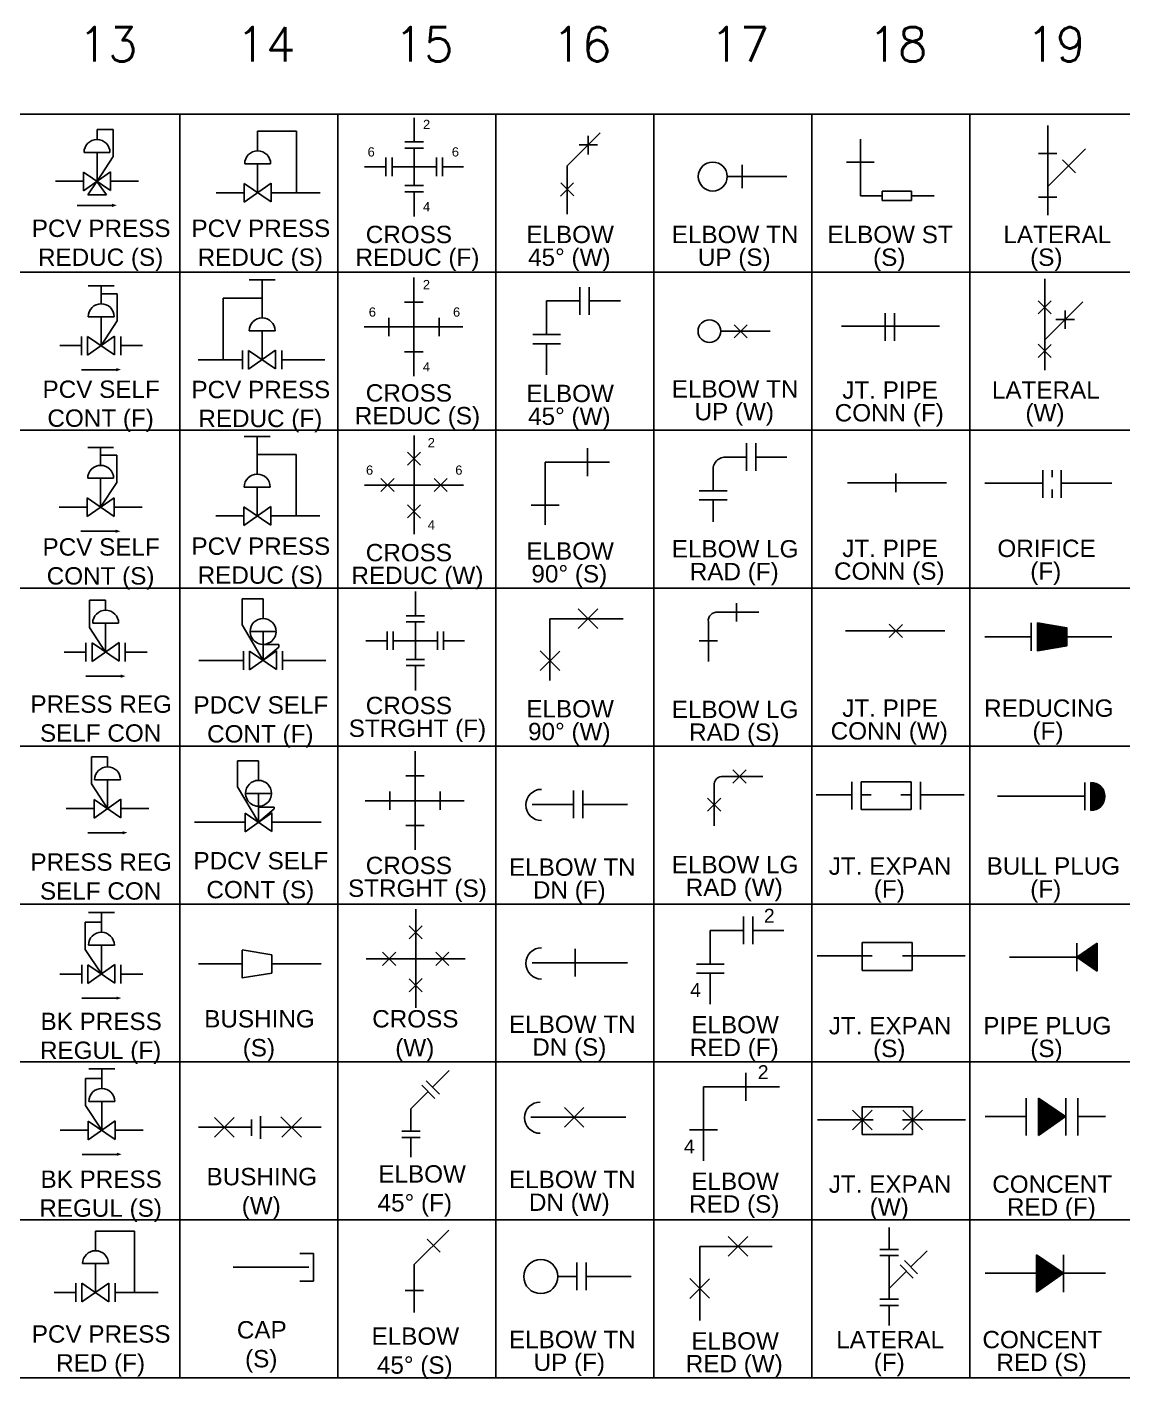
# Model space of a CAD drawing. Extents: x -5.3 to 5, y -1.8 to 1.6.
# Drawn here: x -0.233 to 2.541, y -1.842 to 1.581 of the extents above; entities that cross this region are included whole.
import ezdxf
from ezdxf.enums import TextEntityAlignment as Align

# ---------------------------------------------------------------- set-up
doc = ezdxf.new("R2010")
doc.units = 0
doc.header["$MEASUREMENT"] = 0
for name, color, linetype in [('3-FLOW', 3, 'CONTINUOUS'), ('BLACK', 7, 'CONTINUOUS'), ('EQUIP2', 2, 'CONTINUOUS'), ('GRAY', 4, 'CONTINUOUS'), ('WHITE', 7, 'CONTINUOUS')]:
    doc.layers.add(name, color=color, linetype=linetype)
doc.styles.add('HELVL', font='helvl')
doc.styles.add('REGULAR', font='simplex', dxfattribs={"height": 0.2})

# ---------------------------------------------------------------- blocks, each defined once
blk = doc.blocks.new('AR2')
at = {"layer": '3-FLOW'}
blk.add_solid([(0.001, 0.002), (-0.066, 0.192), (0.063, 0.192), (-0.066, 0.192)], dxfattribs=at)

msp = doc.modelspace()

# ---------------------------------------------------------------- linework, layer by layer
at = {"layer": 'BLACK'}
for p, q in [((0.1533, 1.3606), (0.1533, 1.3106)), ((0.1533, -1.8394), (0.1533, 1.3606)), ((0.5533, 1.3606), (0.5533, 1.3106)), ((0.5533, -1.8394), (0.5533, 1.3606)), ((0.9533, 1.3606), (0.9533, 1.3106)), ((0.9533, -1.8394), (0.9533, 1.3606)), ((1.3533, 1.3606), (1.3533, 1.3106)), ((1.3533, -1.8394), (1.3533, 1.3606)), ((1.7533, -1.8394), (1.7533, 1.3606)), ((2.1533, 1.3606), (2.1533, 1.3106)), ((2.1533, -1.8394), (2.1533, 1.3606)), ((4.9533, 0.9606), (-5.0467, 0.9606)), ((4.9533, 0.5606), (-5.0467, 0.5606)), ((4.9533, 0.1606), (-5.0467, 0.1606)), ((4.9533, -0.2394), (-5.0467, -0.2394)), ((4.9533, -0.6394), (-5.0467, -0.6394)), ((4.9533, -1.0394), (-5.0467, -1.0394)), ((4.9533, -1.4394), (-5.0467, -1.4394))]:
    msp.add_line(p, q, dxfattribs=at)
at = {"layer": 'EQUIP2'}
for p, q in [((0.7472, 1.3517, 0.25), (0.7472, 1.2906, 0.25)), ((1.7533, 1.3606), (1.7533, 1.3106)), ((-0.056, 1.3221, 0.25), (-0.0152, 1.3221, 0.25)), ((0.3507, 1.3177, 0.5), (0.449, 1.3177, 0.5)), ((1.2175, 1.3135, 0.25), (1.1342, 1.2302, 0.25)), ((1.1878, 1.2591, 0.25), (1.1878, 1.306, 0.25)), ((2.3509, 1.3324, 0.25), (2.3509, 1.1052, 0.25)), ((0.7706, 1.2906, 0.25), (0.7237, 1.2906, 0.25)), ((0.7706, 1.2749, 0.25), (0.7237, 1.2749, 0.25)), ((0.7472, 1.2749, 0.25), (0.7472, 1.18, 0.25)), ((1.1644, 1.283, 0.25), (1.2113, 1.283, 0.25)), ((1.8767, 1.1544, 0.375), (1.8767, 1.2978, 0.375)), ((2.4462, 1.2727, 0.25), (2.3509, 1.1774, 0.25)), ((-0.0888, 1.2639, 0.5), (-0.0233, 1.2639, 0.5)), ((-0.0152, 1.2533, 0.5), (-0.056, 1.1909, 0.5)), ((0.3179, 1.2351, 0.5), (0.3835, 1.2351, 0.5)), ((0.6756, 1.204, 0.25), (0.6756, 1.2509, 0.25)), ((0.6912, 1.204, 0.25), (0.6912, 1.2509, 0.25)), ((0.8032, 1.204, 0.25), (0.8032, 1.2509, 0.25)), ((0.8188, 1.204, 0.25), (0.8188, 1.2509, 0.25)), ((1.5774, 1.1732, 0.3184), (1.5774, 1.2329, 0.3184)), ((1.8415, 1.2396, 0.375), (1.9118, 1.2396, 0.375)), ((2.3743, 1.2609, 0.25), (2.3275, 1.2609, 0.25)), ((2.3879, 1.2455, 0.25), (2.421, 1.2124, 0.25)), ((-0.0221, 1.2148), (-0.0903, 1.1668, 0.5)), ((-0.0903, 1.2141, 0.5), (-0.0221, 1.1675)), ((0.6216, 1.2275, 0.25), (0.6756, 1.2275, 0.25)), ((0.6912, 1.2275, 0.25), (0.8032, 1.2275, 0.25)), ((0.8188, 1.2275, 0.25), (0.8716, 1.2275, 0.25)), ((1.1342, 1.2302, 0.25), (1.1342, 1.1079, 0.25)), ((1.5395, 1.2031, 0.3184), (1.69, 1.2031, 0.3184)), ((-0.0903, 1.1908, 0.25), (-0.1609, 1.1908, 0.25)), ((-0.0561, 1.1906, 0.25), (-0.0794, 1.1564)), ((-0.0321, 1.1564), (-0.0561, 1.1906, 0.25)), ((-0.0221, 1.1908, 0.25), (0.0487, 1.1908, 0.25)), ((0.3847, 1.1859), (0.3164, 1.138, 0.5)), ((0.3164, 1.1853, 0.5), (0.3847, 1.1387)), ((0.7706, 1.18, 0.25), (0.7237, 1.18, 0.25)), ((0.7706, 1.1644, 0.25), (0.7237, 1.1644, 0.25)), ((0.7472, 1.1644, 0.25), (0.7472, 1.1017, 0.25)), ((1.1175, 1.1535, 0.25), (1.1507, 1.1867, 0.25)), ((1.1179, 1.1869, 0.25), (1.1511, 1.1538, 0.25)), ((1.9316, 1.1422, 0.375), (1.9316, 1.1657, 0.375)), ((1.9316, 1.1657, 0.375), (2.0057, 1.1657, 0.375)), ((2.0057, 1.1422, 0.375), (2.0057, 1.1657, 0.375)), ((0.3164, 1.162, 0.25), (0.2458, 1.162, 0.25)), ((0.3847, 1.162, 0.25), (0.5092, 1.162, 0.25)), ((1.8767, 1.1544, 0.375), (1.9316, 1.1544, 0.375)), ((1.9316, 1.1422, 0.375), (2.0057, 1.1422, 0.375)), ((2.0057, 1.1544, 0.375), (2.0633, 1.1544, 0.375)), ((2.3743, 1.1503, 0.25), (2.3275, 1.1503, 0.25)), ((-0.017, 1.1297, 0.25), (-0.106, 1.1297, 0.25)), ((-0.0782, 0.9257, 0.5), (-0.0127, 0.9257, 0.5)), ((0.3293, 0.9409, 0.5), (0.3949, 0.9409, 0.5)), ((0.7461, 0.9473, 0.25), (0.7461, 0.6973, 0.25)), ((2.3434, 0.9442, 0.25), (2.3434, 0.7126, 0.25)), ((-0.0454, 0.9061, 0.25), (-0.0046, 0.9061, 0.25)), ((0.3621, 0.8946, 0.5), (0.2637, 0.8946, 0.5)), ((1.1663, 0.8527, 0.375), (1.1663, 0.923, 0.375)), ((1.1897, 0.8527, 0.375), (1.1897, 0.923, 0.375)), ((0.7696, 0.8851, 0.25), (0.7227, 0.8851, 0.25)), ((1.0823, 0.8879, 0.375), (1.1663, 0.8879, 0.375)), ((1.0823, 0.8879, 0.375), (1.0823, 0.8027, 0.375)), ((1.1897, 0.8879, 0.375), (1.2689, 0.8879, 0.375)), ((1.9392, 0.7867, 0.375), (1.9392, 0.857, 0.375)), ((1.9626, 0.7867, 0.375), (1.9626, 0.857, 0.375)), ((2.3599, 0.8552, 0.25), (2.3268, 0.8883, 0.25)), ((2.3599, 0.8882, 0.25), (2.3268, 0.8551, 0.25)), ((2.4397, 0.8855, 0.25), (2.3434, 0.7892, 0.25)), ((2.3951, 0.864, 0.25), (2.3951, 0.8171, 0.25)), ((-0.0782, 0.8479, 0.5), (-0.0127, 0.8479, 0.5)), ((-0.0046, 0.8373, 0.5), (-0.0454, 0.7749, 0.5)), ((0.6201, 0.822, 0.25), (0.8701, 0.822, 0.25)), ((0.6825, 0.7986, 0.25), (0.6825, 0.8455, 0.25)), ((0.8098, 0.8455, 0.25), (0.8098, 0.7986, 0.25)), ((1.5571, 0.7945, 0.25), (1.5902, 0.8276, 0.25)), ((1.5571, 0.8275, 0.25), (1.5902, 0.7943, 0.25)), ((1.8292, 0.8238, 0.375), (2.0765, 0.8238, 0.375)), ((2.4185, 0.8406, 0.25), (2.3716, 0.8406, 0.25)), ((-0.0115, 0.7987), (-0.0797, 0.7508, 0.5)), ((-0.0797, 0.7981, 0.5), (-0.0115, 0.7515)), ((0.3293, 0.812, 0.5), (0.3949, 0.812, 0.5)), ((1.047, 0.8027, 0.375), (1.1173, 0.8027, 0.375)), ((1.5232, 0.8114, 0.25), (1.6486, 0.8114, 0.25)), ((-0.0954, 0.7748, 0.25), (-0.1503, 0.7748, 0.25)), ((0.0042, 0.7748, 0.25), (0.0593, 0.7748, 0.25)), ((0.3961, 0.7628), (0.3278, 0.7149, 0.5)), ((0.3278, 0.7621, 0.5), (0.3961, 0.7156)), ((0.7227, 0.7589, 0.25), (0.7696, 0.7589, 0.25)), ((1.047, 0.7792, 0.375), (1.1173, 0.7792, 0.375)), ((1.0823, 0.7792, 0.375), (1.0823, 0.7006, 0.375)), ((2.3599, 0.7448, 0.25), (2.3268, 0.778, 0.25)), ((2.3599, 0.7779, 0.25), (2.3268, 0.7447, 0.25)), ((0.3122, 0.7388, 0.25), (0.1997, 0.7388, 0.25)), ((0.4117, 0.7388, 0.25), (0.5206, 0.7388, 0.25)), ((-0.0064, 0.7137, 0.25), (-0.0954, 0.7137, 0.25)), ((-0.0796, 0.5165, 0.5), (-0.014, 0.5165, 0.5)), ((0.3169, 0.5445, 0.5), (0.3825, 0.5445, 0.5)), ((0.7468, 0.547, 0.25), (0.7468, 0.297, 0.25)), ((1.186, 0.4443, 0.375), (1.186, 0.5146, 0.375)), ((1.588, 0.4573, 0.375), (1.588, 0.5276, 0.375)), ((1.6115, 0.4573, 0.375), (1.6115, 0.5276, 0.375)), ((-0.0468, 0.4969, 0.25), (-0.0059, 0.4969, 0.25)), ((0.3497, 0.4992, 0.5), (0.4481, 0.4992, 0.5)), ((0.73, 0.4722, 0.25), (0.7631, 0.5053, 0.25)), ((0.73, 0.5051, 0.25), (0.7631, 0.472, 0.25)), ((1.0786, 0.4795, 0.375), (1.0786, 0.3207, 0.375)), ((1.0786, 0.4795, 0.375), (1.2411, 0.4795, 0.375)), ((1.5387, 0.4925, 0.375), (1.588, 0.4925, 0.375)), ((1.6115, 0.4925, 0.375), (1.6906, 0.4925, 0.375)), ((1.504, 0.4557, 0.375), (1.504, 0.4072, 0.375)), ((1.966, 0.4038, 0.25), (1.966, 0.4507, 0.25)), ((2.3383, 0.3891, 0.375), (2.3383, 0.4596, 0.375)), ((2.3618, 0.4596, 0.375), (2.3618, 0.4418, 0.375)), ((2.3852, 0.3891, 0.375), (2.3852, 0.4596, 0.375)), ((-0.0796, 0.4387, 0.5), (-0.014, 0.4387, 0.5)), ((-0.0059, 0.4281, 0.5), (-0.0468, 0.3657, 0.5)), ((0.3169, 0.4166, 0.5), (0.3825, 0.4166, 0.5)), ((0.6212, 0.4217, 0.25), (0.8716, 0.4217, 0.25)), ((0.6959, 0.4051, 0.25), (0.6627, 0.4382, 0.25)), ((0.6959, 0.4381, 0.25), (0.6627, 0.405, 0.25)), ((0.7977, 0.4051, 0.25), (0.8308, 0.4382, 0.25)), ((0.7977, 0.4381, 0.25), (0.8308, 0.405, 0.25)), ((1.8436, 0.4272, 0.25), (2.0946, 0.4272, 0.25)), ((2.1916, 0.4262, 0.375), (2.3383, 0.4262, 0.375)), ((2.3852, 0.4262, 0.375), (2.5131, 0.4262, 0.375)), ((-0.0128, 0.3896), (-0.0811, 0.3416, 0.5)), ((-0.0811, 0.3889, 0.5), (-0.0128, 0.3423)), ((1.4688, 0.4072, 0.375), (1.5391, 0.4072, 0.375)), ((1.4688, 0.3838, 0.375), (1.5391, 0.3838, 0.375)), ((1.504, 0.3838, 0.375), (1.504, 0.3282, 0.375)), ((2.3618, 0.3891, 0.375), (2.3618, 0.4106, 0.375)), ((-0.0811, 0.3656, 0.25), (-0.1516, 0.3656, 0.25)), ((-0.0128, 0.3656, 0.25), (0.058, 0.3656, 0.25)), ((0.3154, 0.3435, 0.25), (0.2448, 0.3435, 0.25)), ((0.3837, 0.3674), (0.3154, 0.3195, 0.5)), ((0.3154, 0.3668, 0.5), (0.3837, 0.3202)), ((0.3837, 0.3435, 0.25), (0.5082, 0.3435, 0.25)), ((0.73, 0.3383, 0.25), (0.7631, 0.3715, 0.25)), ((0.73, 0.3713, 0.25), (0.7631, 0.3381, 0.25)), ((1.0433, 0.3708, 0.375), (1.1136, 0.3708, 0.375)), ((-0.0077, 0.3045, 0.25), (-0.0967, 0.3045, 0.25)), ((0.75, 0.1517, 0.25), (0.75, 0.0906, 0.25)), ((-0.0341, 0.1299, 0.25), (-0.0749, 0.1299, 0.25)), ((0.3644, 0.1335, 0.5), (0.3114, 0.1335, 0.5)), ((1.2121, 0.0583, 0.375), (1.1624, 0.1081, 0.375)), ((1.2121, 0.1079, 0.375), (1.1624, 0.0582, 0.375)), ((1.5633, 0.0759, 0.25), (1.5633, 0.1228, 0.25)), ((-0.0668, 0.0717, 0.5), (-0.0013, 0.0717, 0.5)), ((0.7734, 0.0906, 0.25), (0.7265, 0.0906, 0.25)), ((0.7734, 0.0749, 0.25), (0.7265, 0.0749, 0.25)), ((0.75, 0.0749, 0.25), (0.75, -0.02, 0.25)), ((1.0908, 0.0831, 0.375), (1.2758, 0.0831, 0.375)), ((1.0908, 0.0831, 0.375), (1.0908, -0.0731, 0.375)), ((1.4917, 0.0756, 0.25), (1.4917, -0.0255, 0.25)), ((1.5152, 0.0993, 0.25), (1.6198, 0.0993, 0.25)), ((1.9829, 0.0357, 0.25), (1.9497, 0.0689, 0.25)), ((1.9829, 0.0688, 0.25), (1.9497, 0.0356, 0.25)), ((2.309, 0.0726, 0.375), (2.309, 0.0019, 0.375)), ((2.3988, 0.0575, 0.375), (2.3242, 0.0699, 0.375)), ((-0.0749, 0.0611, 0.5), (-0.0341, -0.0013, 0.5)), ((0.3114, 0.0675, 0.5), (0.3643, -0.0223, 0.25)), ((0.3316, 0.0509, 0.5), (0.3972, 0.0509, 0.5)), ((0.6784, 0.004, 0.25), (0.6784, 0.0509, 0.25)), ((0.694, 0.004, 0.25), (0.694, 0.0509, 0.25)), ((0.806, 0.004, 0.25), (0.806, 0.0509, 0.25)), ((0.8216, 0.004, 0.25), (0.8216, 0.0509, 0.25)), ((1.8391, 0.0523, 0.25), (2.0901, 0.0523, 0.25)), ((2.1916, 0.0374, 0.375), (2.309, 0.0374, 0.375)), ((2.3992, 0.0544, 0.375), (2.3246, 0.0669, 0.375)), ((2.3992, 0.0515, 0.375), (2.3246, 0.0639, 0.375)), ((2.3992, 0.0485, 0.375), (2.3246, 0.0609, 0.375)), ((2.3992, 0.0455, 0.375), (2.3246, 0.058, 0.375)), ((2.3992, 0.0426, 0.375), (2.3246, 0.055, 0.375)), ((2.3992, 0.0396, 0.375), (2.3246, 0.052, 0.375)), ((2.3992, 0.0366, 0.375), (2.3246, 0.0491, 0.375)), ((2.3992, 0.0337, 0.375), (2.3246, 0.0461, 0.375)), ((2.3992, 0.0307, 0.375), (2.3246, 0.0431, 0.375)), ((2.3992, 0.0277, 0.375), (2.3246, 0.0402, 0.375)), ((2.3992, 0.0248, 0.375), (2.3246, 0.0372, 0.375)), ((2.3992, 0.0218, 0.375), (2.3246, 0.0342, 0.375)), ((2.3992, 0.0374, 0.375), (2.5131, 0.0374, 0.375)), ((-0.0001, 0.0226), (-0.0683, -0.0254, 0.5)), ((-0.0683, 0.0219, 0.5), (-0.0001, -0.0247)), ((0.3984, 0.0017), (0.3301, -0.0462, 0.5)), ((0.3301, 0.001, 0.5), (0.3984, -0.0456)), ((0.3644, 0.0181, 0.5), (0.4039, 0.0177, 0.5)), ((0.4039, 0.0113, 0.5), (0.3644, -0.0222, 0.5)), ((0.4039, 0.0177, 0.5), (0.4039, 0.0113, 0.5)), ((0.6244, 0.0275, 0.25), (0.6784, 0.0275, 0.25)), ((0.694, 0.0275, 0.25), (0.806, 0.0275, 0.25)), ((0.8216, 0.0275, 0.25), (0.8744, 0.0275, 0.25)), ((1.1158, -0.0483, 0.375), (1.066, 0.0015, 0.375)), ((1.1158, 0.0013, 0.375), (1.066, -0.0484, 0.375)), ((1.4682, 0.0269, 0.25), (1.5151, 0.0269, 0.25)), ((2.3992, 0.0188, 0.375), (2.3246, 0.0313, 0.375)), ((2.3992, 0.0159, 0.375), (2.3246, 0.0283, 0.375)), ((2.395, 0.0136, 0.375), (2.3246, 0.0253, 0.375)), ((2.3861, 0.0121, 0.375), (2.3246, 0.0224, 0.375)), ((2.3772, 0.0106, 0.375), (2.3246, 0.0194, 0.375)), ((2.3683, 0.0092, 0.375), (2.3246, 0.0164, 0.375)), ((2.3594, 0.0077, 0.375), (2.3246, 0.0135, 0.375)), ((2.3505, 0.0062, 0.375), (2.3246, 0.0105, 0.375)), ((2.3416, 0.0047, 0.375), (2.3246, 0.0076, 0.375)), ((2.3327, 0.0032, 0.375), (2.3246, 0.0046, 0.375)), ((-0.084, -0.0014, 0.25), (-0.1389, -0.0014, 0.25)), ((0.0156, -0.0014, 0.25), (0.0707, -0.0014, 0.25)), ((0.3145, -0.0223, 0.25), (0.2021, -0.0223, 0.25)), ((0.414, -0.0223, 0.25), (0.5229, -0.0223, 0.25)), ((0.7734, -0.02, 0.25), (0.7265, -0.02, 0.25)), ((0.005, -0.0625, 0.25), (-0.084, -0.0625, 0.25)), ((0.7734, -0.0356, 0.25), (0.7265, -0.0356, 0.25)), ((0.75, -0.0356, 0.25), (0.75, -0.0983, 0.25)), ((-0.0292, -0.2666, 0.25), (-0.0701, -0.2666, 0.25)), ((0.7491, -0.2522, 0.25), (0.7491, -0.5022, 0.25)), ((0.353, -0.2764, 0.5), (0.3, -0.2764, 0.5)), ((1.5871, -0.333, 0.25), (1.554, -0.2999, 0.25)), ((1.5871, -0.3, 0.25), (1.554, -0.3331, 0.25)), ((-0.0701, -0.3354, 0.5), (-0.0292, -0.3978, 0.5)), ((-0.062, -0.3248, 0.5), (0.0035, -0.3248, 0.5)), ((0.7726, -0.3147, 0.25), (0.7257, -0.3147, 0.25)), ((1.5062, -0.3399, 0.25), (1.5062, -0.4413, 0.25)), ((1.53, -0.3165, 0.25), (1.6296, -0.3165, 0.25)), ((1.8547, -0.4002, 0.375), (1.8547, -0.3298, 0.375)), ((1.8782, -0.3298, 0.375), (2.005, -0.3298, 0.375)), ((1.8782, -0.4002, 0.375), (1.8782, -0.3298, 0.375)), ((2.005, -0.4002, 0.375), (2.005, -0.3298, 0.375)), ((2.0284, -0.4002, 0.375), (2.0284, -0.3298, 0.375)), ((2.4449, -0.3313, 0.375), (2.4449, -0.402, 0.375)), ((2.46, -0.3315, 0.75), (2.46, -0.4024, 0.75)), ((2.4874, -0.3445, 0.375), (2.46, -0.3399, 0.375)), ((2.4793, -0.3372, 0.375), (2.4601, -0.334, 0.375)), ((2.4841, -0.341, 0.375), (2.4606, -0.337, 0.375)), ((0.0047, -0.374), (-0.0635, -0.4219, 0.5)), ((-0.0635, -0.3746, 0.5), (0.0047, -0.4212)), ((0.3, -0.3424, 0.5), (0.3529, -0.4322, 0.25)), ((0.3202, -0.3591, 0.5), (0.3858, -0.3591, 0.5)), ((0.6855, -0.4012, 0.25), (0.6855, -0.3543, 0.25)), ((0.8128, -0.3543, 0.25), (0.8128, -0.4012, 0.25)), ((1.1501, -0.4222, 0.375), (1.1501, -0.3518, 0.375)), ((1.1736, -0.4222, 0.375), (1.1736, -0.3518, 0.375)), ((1.5229, -0.4041, 0.25), (1.4897, -0.371, 0.25)), ((1.5229, -0.3711, 0.25), (1.4897, -0.4042, 0.25)), ((1.7643, -0.3631, 0.375), (1.8547, -0.3631, 0.375)), ((1.8782, -0.3631, 0.375), (1.9039, -0.3631, 0.375)), ((2.005, -0.3631, 0.375), (1.9793, -0.3631, 0.375)), ((2.0284, -0.3631, 0.375), (2.1393, -0.3631, 0.375)), ((2.2235, -0.3664, 0.375), (2.4449, -0.3664, 0.375)), ((2.4899, -0.3478, 0.375), (2.46, -0.3429, 0.375)), ((2.4917, -0.3511, 0.375), (2.46, -0.3458, 0.375)), ((2.4932, -0.3543, 0.375), (2.46, -0.3488, 0.375)), ((2.4942, -0.3575, 0.375), (2.46, -0.3518, 0.375)), ((2.4949, -0.3605, 0.375), (2.46, -0.3547, 0.375)), ((2.4953, -0.3636, 0.375), (2.46, -0.3577, 0.375)), ((2.4955, -0.3666, 0.375), (2.46, -0.3607, 0.375)), ((2.4954, -0.3695, 0.375), (2.46, -0.3636, 0.375)), ((2.4951, -0.3724, 0.375), (2.46, -0.3666, 0.375)), ((2.4945, -0.3753, 0.375), (2.46, -0.3696, 0.375)), ((2.4937, -0.3781, 0.375), (2.46, -0.3725, 0.375)), ((2.4926, -0.3809, 0.375), (2.46, -0.3755, 0.375)), ((-0.0635, -0.3979, 0.25), (-0.1341, -0.3979, 0.25)), ((0.0047, -0.3979, 0.25), (0.0755, -0.3979, 0.25)), ((0.387, -0.4082), (0.3187, -0.4562, 0.5)), ((0.3187, -0.4089, 0.5), (0.387, -0.4555)), ((0.353, -0.3943, 0.5), (0.3925, -0.3943, 0.5)), ((0.3925, -0.3986, 0.5), (0.353, -0.4321, 0.5)), ((0.3925, -0.3943, 0.5), (0.3925, -0.3986, 0.5)), ((0.6231, -0.3777, 0.25), (0.8731, -0.3777, 0.25)), ((1.046, -0.387, 0.375), (1.1501, -0.387, 0.375)), ((1.1736, -0.387, 0.375), (1.2873, -0.387, 0.375)), ((1.8782, -0.4002, 0.375), (2.005, -0.4002, 0.375)), ((2.4913, -0.3837, 0.375), (2.46, -0.3785, 0.375)), ((2.4897, -0.3864, 0.375), (2.46, -0.3814, 0.375)), ((2.4878, -0.389, 0.375), (2.46, -0.3844, 0.375)), ((2.4855, -0.3916, 0.375), (2.46, -0.3873, 0.375)), ((2.4828, -0.3941, 0.375), (2.46, -0.3903, 0.375)), ((2.4796, -0.3965, 0.375), (2.46, -0.3933, 0.375)), ((2.4756, -0.3988, 0.375), (2.46, -0.3962, 0.375)), ((2.4702, -0.4009, 0.375), (2.46, -0.3992, 0.375)), ((0.3187, -0.4322, 0.25), (0.1907, -0.4322, 0.25)), ((0.387, -0.4322, 0.25), (0.5115, -0.4322, 0.25)), ((0.7257, -0.4408, 0.25), (0.7726, -0.4408, 0.25)), ((0.0098, -0.459, 0.25), (-0.0791, -0.459, 0.25)), ((-0.0777, -0.6609, 0.5), (-0.0121, -0.6609, 0.5)), ((0.751, -0.6525, 0.25), (0.751, -0.9025, 0.25)), ((1.5806, -0.7413, 0.375), (1.5806, -0.671, 0.375)), ((1.604, -0.7413, 0.375), (1.604, -0.671, 0.375)), ((-0.0449, -0.6854, 0.25), (-0.0858, -0.6854, 0.25)), ((0.7342, -0.7276, 0.25), (0.7673, -0.6944, 0.25)), ((0.7342, -0.6946, 0.25), (0.7673, -0.7278, 0.25)), ((1.4966, -0.7061, 0.375), (1.4966, -0.7914, 0.375)), ((1.4966, -0.7061, 0.375), (1.5806, -0.7061, 0.375)), ((1.604, -0.7061, 0.375), (1.6832, -0.7061, 0.375)), ((-0.0777, -0.7436, 0.5), (-0.0121, -0.7436, 0.5)), ((1.1545, -0.8233, 0.375), (1.1545, -0.753, 0.375)), ((1.881, -0.8075, 0.375), (1.881, -0.7372, 0.375)), ((1.881, -0.7372, 0.375), (2.0078, -0.7372, 0.375)), ((2.0078, -0.8075, 0.375), (2.0078, -0.7372, 0.375)), ((2.4761, -0.7389, 0.75), (2.4249, -0.7738, 0.375)), ((2.4556, -0.7528, 0.75), (2.4556, -0.7954, 0.75)), ((2.4585, -0.7508, 0.75), (2.4585, -0.7974, 0.75)), ((2.4614, -0.7488, 0.75), (2.4614, -0.7995, 0.75)), ((2.4644, -0.7468, 0.75), (2.4644, -0.8015, 0.75)), ((2.4673, -0.7448, 0.75), (2.4673, -0.8036, 0.75)), ((2.4702, -0.7428, 0.75), (2.4702, -0.8057, 0.75)), ((2.4731, -0.7408, 0.75), (2.4731, -0.8077, 0.75)), ((-0.0858, -0.7542, 0.5), (-0.0449, -0.8166, 0.5)), ((0.6258, -0.778, 0.25), (0.8758, -0.778, 0.25)), ((0.7001, -0.7947, 0.25), (0.667, -0.7615, 0.25)), ((0.7001, -0.7616, 0.25), (0.667, -0.7948, 0.25)), ((0.8019, -0.7947, 0.25), (0.8351, -0.7615, 0.25)), ((0.8019, -0.7616, 0.25), (0.8351, -0.7948, 0.25)), ((1.7671, -0.7704, 0.375), (1.906, -0.7704, 0.375)), ((1.9828, -0.7704, 0.375), (2.1421, -0.7704, 0.375)), ((2.2539, -0.7738, 0.375), (2.4754, -0.7738, 0.375)), ((2.4249, -0.7738, 0.375), (2.4761, -0.8098, 0.75)), ((2.4293, -0.7708, 0.75), (2.4293, -0.7769, 0.75)), ((2.4322, -0.7688, 0.75), (2.4322, -0.7789, 0.75)), ((2.4351, -0.7668, 0.75), (2.4351, -0.781, 0.75)), ((2.438, -0.7648, 0.75), (2.438, -0.7831, 0.75)), ((2.441, -0.7628, 0.75), (2.441, -0.7851, 0.75)), ((2.4439, -0.7608, 0.75), (2.4439, -0.7872, 0.75)), ((2.4468, -0.7588, 0.75), (2.4468, -0.7892, 0.75)), ((2.4497, -0.7568, 0.75), (2.4497, -0.7913, 0.75)), ((2.4527, -0.7548, 0.75), (2.4527, -0.7933, 0.75)), ((-0.0948, -0.8167, 0.25), (-0.1498, -0.8167, 0.25)), ((-0.0109, -0.7927), (-0.0792, -0.8407, 0.5)), ((-0.0792, -0.7934, 0.5), (-0.0109, -0.84)), ((0.0047, -0.8167, 0.25), (0.0598, -0.8167, 0.25)), ((0.2011, -0.7911, 0.375), (0.3119, -0.7911, 0.375)), ((0.3865, -0.7911, 0.375), (0.5114, -0.7911, 0.375)), ((1.0456, -0.7882, 0.375), (1.2871, -0.7882, 0.375)), ((1.4614, -0.7914, 0.375), (1.5317, -0.7914, 0.375)), ((1.4614, -0.8148, 0.375), (1.5317, -0.8148, 0.375)), ((1.4966, -0.8148, 0.375), (1.4966, -0.8934, 0.375)), ((1.881, -0.8075, 0.375), (2.0078, -0.8075, 0.375)), ((0.7342, -0.8614, 0.25), (0.7673, -0.8283, 0.25)), ((0.7342, -0.8285, 0.25), (0.7673, -0.8616, 0.25)), ((-0.0059, -0.8778, 0.25), (-0.0948, -0.8778, 0.25)), ((-0.0768, -1.0566, 0.5), (-0.0113, -1.0566, 0.5)), ((-0.044, -1.081, 0.25), (-0.0849, -1.081, 0.25)), ((0.7775, -1.0874, 0.25), (0.8107, -1.1206, 0.25)), ((0.8357, -1.0614, 0.25), (0.7936, -1.1035, 0.25)), ((1.5869, -1.1374, 0.375), (1.5869, -1.0671, 0.375)), ((0.7826, -1.1145, 0.25), (0.7388, -1.1583, 0.25)), ((0.7665, -1.0985, 0.25), (0.7996, -1.1316, 0.25)), ((1.4795, -1.1023, 0.375), (1.6717, -1.1023, 0.375)), ((1.4795, -1.1023, 0.375), (1.4795, -1.2895, 0.375)), ((-0.0849, -1.1498, 0.5), (-0.044, -1.2122, 0.5)), ((-0.0768, -1.1392, 0.5), (-0.0113, -1.1392, 0.5)), ((0.7388, -1.1583, 0.25), (0.7388, -1.2147, 0.25)), ((1.1271, -1.2043, 0.375), (1.1768, -1.1546, 0.375)), ((1.1271, -1.1549, 0.375), (1.1768, -1.2046, 0.375)), ((1.9065, -1.2111, 0.375), (1.8568, -1.1614, 0.375)), ((1.9065, -1.1616, 0.375), (1.8568, -1.2113, 0.375)), ((1.8815, -1.153, 0.375), (2.0083, -1.153, 0.375)), ((1.8815, -1.2233, 0.375), (1.8815, -1.153, 0.375)), ((2.0341, -1.2111, 0.375), (1.9844, -1.1614, 0.375)), ((2.0341, -1.1616, 0.375), (1.9844, -1.2113, 0.375)), ((2.0083, -1.2233, 0.375), (2.0083, -1.153, 0.375)), ((2.3277, -1.131, 1), (2.396, -1.1776, 0.5)), ((2.3316, -1.1336, 1), (2.3316, -1.2228, 1)), ((2.3355, -1.1363, 1), (2.3355, -1.22, 1)), ((2.3394, -1.1389, 1), (2.3394, -1.2173, 1)), ((2.3433, -1.1416, 1), (2.3433, -1.2146, 1)), ((2.3472, -1.1443, 1), (2.3472, -1.2118, 1)), ((2.3511, -1.1469, 1), (2.3511, -1.2091, 1)), ((2.355, -1.1496, 1), (2.355, -1.2063, 1)), ((2.3589, -1.1523, 1), (2.3589, -1.2036, 1)), ((2.3628, -1.1549, 1), (2.3628, -1.2009, 1)), ((2.3667, -1.1576, 1), (2.3667, -1.1981, 1)), ((2.3706, -1.1602, 1), (2.3706, -1.1954, 1)), ((2.3745, -1.1629, 1), (2.3745, -1.1926, 1)), ((-0.0101, -1.1884), (-0.0783, -1.2363, 0.5)), ((-0.0783, -1.189, 0.5), (-0.0101, -1.2356)), ((0.2914, -1.2299, 0.375), (0.2417, -1.1801, 0.375)), ((0.2914, -1.1803, 0.375), (0.2417, -1.23, 0.375)), ((0.3352, -1.185, 0.375), (0.3352, -1.2263, 0.375)), ((0.3583, -1.177, 0.375), (0.3583, -1.2342, 0.375)), ((0.4095, -1.1783, 0.375), (0.4613, -1.23, 0.375)), ((0.4115, -1.2299, 0.375), (0.4613, -1.1801, 0.375)), ((1.0427, -1.1789, 0.375), (1.2828, -1.1789, 0.375)), ((1.7676, -1.1862, 0.375), (1.9087, -1.1862, 0.375)), ((1.9832, -1.1862, 0.375), (2.1426, -1.1862, 0.375)), ((2.2964, -1.1776, 0.5), (2.1926, -1.1776, 0.5)), ((2.396, -1.1776, 0.5), (2.3277, -1.2255, 1)), ((2.3784, -1.1656, 1), (2.3784, -1.1899, 1)), ((2.3823, -1.1682, 1), (2.3823, -1.1872, 1)), ((2.3862, -1.1709, 1), (2.3862, -1.1844, 1)), ((2.3901, -1.1736, 1), (2.3901, -1.1817, 1)), ((2.4973, -1.1776, 0.5), (2.4275, -1.1776, 0.5)), ((-0.0783, -1.2123, 0.25), (-0.1489, -1.2123, 0.25)), ((-0.0101, -1.2123, 0.25), (0.0607, -1.2123, 0.25)), ((0.2011, -1.2049, 0.375), (0.3352, -1.2049, 0.375)), ((0.3583, -1.2049, 0.375), (0.5114, -1.2049, 0.375)), ((0.7622, -1.2147, 0.25), (0.7154, -1.2147, 0.25)), ((0.7622, -1.2303, 0.25), (0.7154, -1.2303, 0.25)), ((0.7388, -1.2303, 0.25), (0.7388, -1.2808, 0.25)), ((1.4443, -1.211, 0.375), (1.5146, -1.211, 0.375)), ((1.8815, -1.2233, 0.375), (2.0083, -1.2233, 0.375)), ((-0.005, -1.2734, 0.25), (-0.094, -1.2734, 0.25)), ((-0.0598, -1.4675, 0.5), (0.0386, -1.4675, 0.5)), ((0.8346, -1.4653, 0.25), (0.7473, -1.5527, 0.25)), ((1.9497, -1.4583, 0.25), (1.9497, -1.5142, 0.25)), ((0.7798, -1.488, 0.25), (0.813, -1.5212, 0.25)), ((1.5913, -1.5312, 0.375), (1.5415, -1.4815, 0.375)), ((1.5913, -1.4817, 0.375), (1.5415, -1.5314, 0.375)), ((0.4919, -1.5243, 0.375), (0.4577, -1.5243, 0.375)), ((0.4919, -1.5946, 0.375), (0.4919, -1.5243, 0.375)), ((1.4699, -1.5064, 0.375), (1.4699, -1.6937, 0.375)), ((1.4699, -1.5064, 0.375), (1.6534, -1.5064, 0.375)), ((1.9731, -1.5142, 0.25), (1.9262, -1.5142, 0.25)), ((1.9731, -1.5299, 0.25), (1.9262, -1.5299, 0.25)), ((1.9497, -1.5299, 0.25), (1.9497, -1.6404, 0.25)), ((2.0456, -1.5174, 0.25), (2.0045, -1.5585, 0.25)), ((2.3227, -1.5277, 1), (2.3909, -1.5743, 0.5)), ((2.3266, -1.5304, 1), (2.3266, -1.6195, 1)), ((2.3305, -1.533, 1), (2.3305, -1.6168, 1)), ((2.3344, -1.5357, 1), (2.3344, -1.6141, 1)), ((2.3383, -1.5384, 1), (2.3383, -1.6113, 1)), ((-0.0925, -1.5501, 0.5), (-0.027, -1.5501, 0.5)), ((0.2884, -1.5594, 0.375), (0.4802, -1.5594, 0.375)), ((0.7473, -1.5527, 0.25), (0.7473, -1.6738, 0.25)), ((1.1589, -1.6177, 0.375), (1.1589, -1.5474, 0.375)), ((1.1823, -1.6177, 0.375), (1.1823, -1.5474, 0.375)), ((1.9934, -1.5695, 0.25), (1.9497, -1.6133, 0.25)), ((1.9774, -1.5535, 0.25), (2.0105, -1.5866, 0.25)), ((1.9884, -1.5424, 0.25), (2.0216, -1.5756, 0.25)), ((2.3227, -1.5743, 0.5), (2.1926, -1.5743, 0.5)), ((2.3909, -1.5743, 0.5), (2.3227, -1.6223, 1)), ((2.3422, -1.541, 1), (2.3422, -1.6086, 1)), ((2.3461, -1.5437, 1), (2.3461, -1.6058, 1)), ((2.35, -1.5463, 1), (2.35, -1.6031, 1)), ((2.3539, -1.549, 1), (2.3539, -1.6004, 1)), ((2.3578, -1.5517, 1), (2.3578, -1.5976, 1)), ((2.3617, -1.5543, 1), (2.3617, -1.5949, 1)), ((2.3656, -1.557, 1), (2.3656, -1.5921, 1)), ((2.3695, -1.5597, 1), (2.3695, -1.5894, 1)), ((2.3734, -1.5623, 1), (2.3734, -1.5867, 1)), ((2.3773, -1.565, 1), (2.3773, -1.5839, 1)), ((2.3812, -1.5676, 1), (2.3812, -1.5812, 1)), ((2.3851, -1.5703, 1), (2.3851, -1.5784, 1)), ((2.4973, -1.5743, 0.5), (2.3912, -1.5743, 0.5)), ((-0.0258, -1.5993), (-0.0941, -1.6472, 0.5)), ((-0.0941, -1.5999, 0.5), (-0.0258, -1.6465)), ((0.4577, -1.5946, 0.375), (0.4919, -1.5946, 0.375)), ((1.1108, -1.5826, 0.375), (1.1589, -1.5826, 0.375)), ((1.1823, -1.5826, 0.375), (1.296, -1.5826, 0.375)), ((1.4949, -1.6378, 0.375), (1.4452, -1.5881, 0.375)), ((1.4949, -1.5883, 0.375), (1.4452, -1.638, 0.375)), ((-0.1097, -1.6232, 0.25), (-0.1646, -1.6232, 0.25)), ((-0.0102, -1.6232, 0.25), (0.0988, -1.6232, 0.25)), ((0.7238, -1.6178, 0.25), (0.7707, -1.6178, 0.25)), ((1.9731, -1.6404, 0.25), (1.9262, -1.6404, 0.25)), ((1.9731, -1.6561, 0.25), (1.9262, -1.6561, 0.25)), ((1.9497, -1.6561, 0.25), (1.9497, -1.7066, 0.25))]:
    msp.add_line(p, q, dxfattribs=at)
for points, elevation in [([(-0.056, 1.3221), (-0.056, 1.2967)], 0.5), ([(-0.0152, 1.3221), (-0.0152, 1.2533)], 0.5), ([(0.3507, 1.3177), (0.3507, 1.2679)], 0.5), ([(0.449, 1.3177), (0.449, 1.162)], 0.5), ([(-0.056, 1.2639), (-0.056, 1.1909)], 0.5), ([(0.3507, 1.2351), (0.3507, 1.1621)], 0.5), ([(-0.0903, 1.2141), (-0.0903, 1.1668)], 0.5), ([(-0.0221, 1.2148), (-0.0221, 1.1675)], 0.5), ([(0.3164, 1.1853), (0.3164, 1.138)], 0.5), ([(0.3847, 1.1859), (0.3847, 1.1387)], 0.5), ([(-0.0321, 1.1564), (-0.0794, 1.1564)], 0.5), ([(-0.0454, 0.9257), (-0.0454, 0.8807)], 0.5), ([(0.3621, 0.9409), (0.3621, 0.8447)], 0.5), ([(-0.0046, 0.9061), (-0.0046, 0.8373)], 0.5), ([(0.2637, 0.8946), (0.2637, 0.7388)], 0.5), ([(-0.0454, 0.8479), (-0.0454, 0.7749)], 0.5), ([(-0.0954, 0.7981), (-0.0954, 0.7508)], 0.5), ([(-0.0797, 0.7981), (-0.0797, 0.7508)], 0.5), ([(-0.0115, 0.7987), (-0.0115, 0.7515)], 0.5), ([(0.0042, 0.7981), (0.0042, 0.7508)], 0.5), ([(0.3621, 0.812), (0.3621, 0.739)], 0.5), ([(0.3122, 0.7621), (0.3122, 0.7149)], 0.5), ([(0.3278, 0.7621), (0.3278, 0.7149)], 0.5), ([(0.3961, 0.7628), (0.3961, 0.7156)], 0.5), ([(0.4117, 0.7621), (0.4117, 0.7149)], 0.5), ([(-0.0468, 0.5165), (-0.0468, 0.4715)], 0.5), ([(0.3497, 0.5445), (0.3497, 0.4494)], 0.5), ([(-0.0059, 0.4969), (-0.0059, 0.4281)], 0.5), ([(0.4481, 0.4992), (0.4481, 0.3435)], 0.5), ([(-0.0468, 0.4387), (-0.0468, 0.3657)], 0.5), ([(0.3497, 0.4166), (0.3497, 0.3436)], 0.5), ([(-0.0811, 0.3889), (-0.0811, 0.3416)], 0.5), ([(-0.0128, 0.3896), (-0.0128, 0.3423)], 0.5), ([(0.3154, 0.3668), (0.3154, 0.3195)], 0.5), ([(0.3837, 0.3674), (0.3837, 0.3202)], 0.5), ([(-0.0749, 0.1299), (-0.0749, 0.0611)], 0.5), ([(-0.0341, 0.1299), (-0.0341, 0.1045)], 0.5), ([(0.3114, 0.1335), (0.3114, 0.0675)], 0.5), ([(0.3644, 0.1335), (0.3644, 0.0836)], 0.5), ([(-0.0341, 0.0717), (-0.0341, -0.0013)], 0.5), ([(2.3246, 0.0726), (2.3246, 0.0019), (2.3992, 0.0143), (2.3992, 0.0604), (2.3246, 0.0728)], 0.375), ([(0.3644, 0.0509), (0.3644, -0.0222)], 0.5), ([(-0.084, 0.0219), (-0.084, -0.0254)], 0.5), ([(-0.0683, 0.0219), (-0.0683, -0.0254)], 0.5), ([(-0.0001, 0.0226), (-0.0001, -0.0247)], 0.5), ([(0.0156, 0.0219), (0.0156, -0.0254)], 0.5), ([(0.3145, 0.001), (0.3145, -0.0462)], 0.5), ([(0.3301, 0.001), (0.3301, -0.0462)], 0.5), ([(0.3984, 0.0017), (0.3984, -0.0456)], 0.5), ([(0.414, 0.001), (0.414, -0.0462)], 0.5), ([(-0.0701, -0.2666), (-0.0701, -0.3354)], 0.5), ([(-0.0292, -0.2666), (-0.0292, -0.292)], 0.5), ([(0.3, -0.2764), (0.3, -0.3424)], 0.5), ([(0.353, -0.2764), (0.353, -0.3263)], 0.5), ([(-0.0292, -0.3248), (-0.0292, -0.3978)], 0.5), ([(-0.0635, -0.3746), (-0.0635, -0.4219)], 0.5), ([(0.0047, -0.374), (0.0047, -0.4212)], 0.5), ([(0.353, -0.3591), (0.353, -0.4321)], 0.5), ([(0.3187, -0.4089), (0.3187, -0.4562)], 0.5), ([(0.387, -0.4082), (0.387, -0.4555)], 0.5), ([(-0.0449, -0.6609), (-0.0449, -0.7108)], 0.5), ([(-0.0858, -0.6854), (-0.0858, -0.7542)], 0.5), ([(-0.0449, -0.7436), (-0.0449, -0.8166)], 0.5), ([(2.4246, -0.7389), (2.4246, -0.8098)], 0.75), ([(2.4761, -0.7389), (2.4761, -0.8098)], 0.75), ([(0.3119, -0.7559), (0.3119, -0.8266), (0.3865, -0.8142), (0.3865, -0.7682), (0.3119, -0.7557)], 0.375), ([(-0.0948, -0.7934), (-0.0948, -0.8407)], 0.5), ([(-0.0792, -0.7934), (-0.0792, -0.8407)], 0.5), ([(-0.0109, -0.7927), (-0.0109, -0.84)], 0.5), ([(0.0047, -0.7934), (0.0047, -0.8407)], 0.5), ([(-0.044, -1.0566), (-0.044, -1.1064)], 0.5), ([(-0.0849, -1.081), (-0.0849, -1.1498)], 0.5), ([(-0.044, -1.1392), (-0.044, -1.2122)], 0.5), ([(2.2964, -1.131), (2.2964, -1.2255)], 1), ([(2.3277, -1.131), (2.3277, -1.2255)], 1), ([(2.3963, -1.131), (2.3963, -1.2255)], 1), ([(2.4275, -1.131), (2.4275, -1.2255)], 1), ([(-0.0783, -1.189), (-0.0783, -1.2363)], 0.5), ([(-0.0101, -1.1884), (-0.0101, -1.2356)], 0.5), ([(-0.0598, -1.4675), (-0.0598, -1.5173)], 0.5), ([(0.0386, -1.4675), (0.0386, -1.6232)], 0.5), ([(2.3227, -1.5277), (2.3227, -1.6223)], 1), ([(2.3912, -1.5277), (2.3912, -1.6223)], 1), ([(-0.0598, -1.5501), (-0.0598, -1.6231)], 0.5), ([(-0.1097, -1.5999), (-0.1097, -1.6472)], 0.5), ([(-0.0941, -1.5999), (-0.0941, -1.6472)], 0.5), ([(-0.0258, -1.5993), (-0.0258, -1.6465)], 0.5), ([(-0.0102, -1.5999), (-0.0102, -1.6472)], 0.5)]:
    msp.add_lwpolyline(points, dxfattribs=dict(at, elevation=elevation))
for centre, radius in [((1.5028, 1.2029, 0.6369), 0.0367), ((1.4943, 0.8113, 0.5), 0.0288), ((1.0675, -1.5828, 0.75), 0.0432)]:
    msp.add_circle(centre, radius, dxfattribs=at)
for centre, radius, start, end in [((-0.056, 1.2639, 0.5), 0.0328, 0, 180), ((0.3507, 1.2351, 0.5), 0.0328, 0, 180), ((-0.0454, 0.8479, 0.5), 0.0328, 0, 180), ((0.3621, 0.812, 0.5), 0.0328, 0, 180), ((1.5354, 0.4609, 0.75), 0.0317, 83.912, 189.3773), ((-0.0468, 0.4387, 0.5), 0.0328, 0, 180), ((0.3497, 0.4166, 0.5), 0.0328, 0, 180), ((-0.0341, 0.0717, 0.5), 0.0328, 0, 180), ((0.3644, 0.0509, 0.5), 0.0328, 0, 180), ((1.5127, 0.0783, 0.5), 0.0212, 83.1385, 187.3473), ((0.3644, 0.0509, 0.5), 0.0328, 177.0605, 357.0605), ((-0.0292, -0.3248, 0.5), 0.0328, 0, 180), ((0.353, -0.3591, 0.5), 0.0328, 0, 180), ((1.5273, -0.3375, 0.5), 0.0212, 82.4549, 186.5722), ((2.46, -0.367, 0.75), 0.0355, 270, 90), ((0.353, -0.3591, 0.5), 0.0328, 177.0605, 357.0605), ((1.0692, -0.3886, 0.75), 0.0396, 90, 270), ((-0.0449, -0.7436, 0.5), 0.0328, 0, 180), ((1.0691, -0.7897, 0.75), 0.0396, 90, 270), ((-0.044, -1.1392, 0.5), 0.0328, 0, 180), ((1.0661, -1.1805, 0.75), 0.0396, 90, 270), ((-0.0598, -1.5501, 0.5), 0.0328, 0, 180)]:
    msp.add_arc(centre, radius, start, end, dxfattribs=at)
at = {"layer": 'GRAY'}
msp.add_lwpolyline([(-5.0467, 1.3164), (-5.0467, -1.8394), (4.9533, -1.8394), (4.9533, 1.3606), (-5.0025, 1.3606)], dxfattribs=at)

# ---------------------------------------------------------------- block references
at = {"layer": 'EQUIP2', "color": 5, "xscale": 0.0625, "yscale": 0.0625, "zscale": 0.0625, "rotation": 90}
for p in [(-0.0057, 1.1299, 0.5), (0.0049, 0.7139, 0.5), (0.0036, 0.3047, 0.5), (0.0163, -0.0623, 0.5), (0.0211, -0.4588, 0.5), (0.0054, -0.8776, 0.5), (0.0063, -1.2732, 0.5)]:
    msp.add_blockref('AR2', p, dxfattribs=at)

# ---------------------------------------------------------------- texts
at = {"layer": 'EQUIP2', "style": 'HELVL'}
for s, height, p in [('2', 0.0234, (0.7783, 1.3231)), ('6', 0.0234, (0.6381, 1.2536)), ('6', 0.0234, (0.8513, 1.2536)), ('4', 0.0234, (0.7783, 1.1147)), ('PCV PRESS', 0.04395, (-0.0455, 1.0499)), ('PCV PRESS', 0.04395, (0.3588, 1.0499)), ('CROSS', 0.04395, (0.7336, 1.0343)), ('ELBOW', 0.04395, (1.1417, 1.0343)), ('ELBOW TN', 0.04395, (1.5594, 1.0343)), ('ELBOW ST', 0.04395, (1.9518, 1.0343)), ('LATERAL ', 0.04395, (2.3837, 1.0343)), ('REDUC (S)', 0.04395, (-0.0469, 0.9767)), ('REDUC (S)', 0.04395, (0.3574, 0.9767)), ('REDUC (F)', 0.04395, (0.7552, 0.9767)), ('45%%D (W)', 0.04395, (1.1397, 0.9767)), ('UP (S)', 0.04395, (1.5573, 0.9767)), ('(S)', 0.04395, (1.9497, 0.9767)), ('(S)', 0.04395, (2.3473, 0.9767)), ('2', 0.0234, (0.778, 0.9176)), ('6', 0.0234, (0.6411, 0.8481)), ('6', 0.0234, (0.8543, 0.8481)), ('4', 0.0234, (0.778, 0.7092)), ('PCV SELF', 0.04395, (-0.0455, 0.6423)), ('PCV PRESS', 0.04395, (0.3588, 0.6416)), ('ELBOW TN', 0.04395, (1.5594, 0.6432)), ('CROSS', 0.04395, (0.7336, 0.633)), ('ELBOW', 0.04395, (1.1417, 0.6316)), ('JT. PIPE', 0.04395, (1.9518, 0.6403)), ('LATERAL', 0.04395, (2.346, 0.6403)), ('REDUC (S)', 0.04395, (0.7552, 0.5754)), ('45%%D (W)', 0.04395, (1.1397, 0.574)), ('UP (W)', 0.04395, (1.5573, 0.5856)), ('CONN (F)', 0.04395, (1.9497, 0.5827)), ('(W)', 0.04395, (2.3439, 0.5827)), ('CONT (F)', 0.04395, (-0.0469, 0.5691)), ('REDUC (F)', 0.04395, (0.3574, 0.5684)), ('2', 0.0234, (0.7903, 0.5173)), ('6', 0.0234, (0.634, 0.4478)), ('6', 0.0234, (0.8601, 0.4478)), ('4', 0.0234, (0.7903, 0.3089)), ('PCV SELF', 0.04395, (-0.0455, 0.2429)), ('PCV PRESS', 0.04395, (0.3588, 0.2449)), ('ELBOW', 0.04395, (1.1417, 0.2327)), ('ELBOW LG', 0.04395, (1.5594, 0.2382)), ('JT. PIPE', 0.04395, (1.9518, 0.2394)), ('ORIFICE', 0.04395, (2.3479, 0.2394)), ('CROSS', 0.04395, (0.7336, 0.2286)), ('CONT (S)', 0.04395, (-0.0469, 0.1697)), ('REDUC (S)', 0.04395, (0.3574, 0.1717)), ('REDUC (W)', 0.04395, (0.7552, 0.171)), ('90%%D (S)', 0.04395, (1.1397, 0.175)), ('RAD (F)', 0.04395, (1.5573, 0.1806)), ('CONN (S)', 0.04395, (1.9497, 0.1818)), ('(F)', 0.04395, (2.3458, 0.1818)), ('PRESS REG', 0.04395, (-0.0455, -0.1551)), ('PDCV SELF', 0.04395, (0.3588, -0.1572)), ('CROSS', 0.04395, (0.7336, -0.1585)), ('ELBOW', 0.04395, (1.1417, -0.167)), ('ELBOW LG', 0.04395, (1.5594, -0.1685)), ('JT. PIPE', 0.04395, (1.9518, -0.1653)), ('REDUCING', 0.04395, (2.3536, -0.1653)), ('STRGHT (F)', 0.04395, (0.7552, -0.2162)), ('SELF CON', 0.04395, (-0.0469, -0.2283)), ('CONT (F)', 0.04395, (0.3574, -0.2304)), ('90%%D (W)', 0.04395, (1.1397, -0.2246)), ('RAD (S)', 0.04395, (1.5573, -0.2261)), ('CONN (W)', 0.04395, (1.9497, -0.2229)), ('(F)', 0.04395, (2.3515, -0.2229)), ('PRESS REG', 0.04395, (-0.0455, -0.5551)), ('PDCV SELF', 0.04395, (0.3588, -0.5517)), ('CROSS', 0.04395, (0.7336, -0.5636)), ('ELBOW TN', 0.04395, (1.1473, -0.5679)), ('ELBOW LG', 0.04395, (1.5594, -0.5615)), ('JT. EXPAN', 0.04395, (1.9518, -0.5654)), ('BULL PLUG', 0.04395, (2.3651, -0.5649)), ('CONT (S)', 0.04395, (0.3574, -0.6249)), ('STRGHT (S)', 0.04395, (0.7552, -0.6212)), ('DN (F)', 0.04395, (1.1397, -0.6255)), ('RAD (W)', 0.04395, (1.5573, -0.6191)), ('(F)', 0.04395, (1.9497, -0.623)), ('(F)', 0.04395, (2.3458, -0.623)), ('SELF CON', 0.04395, (-0.0469, -0.6283)), ('2', 0.0352, (1.646, -0.6867)), ('4', 0.0352, (1.4592, -0.8749)), ('BK PRESS', 0.04395, (-0.0455, -0.9585)), ('BUSHING', 0.04395, (0.3553, -0.952)), ('CROSS', 0.04395, (0.7499, -0.952)), ('ELBOW TN', 0.04395, (1.1473, -0.9658)), ('ELBOW', 0.04395, (1.5594, -0.9669)), ('JT. EXPAN', 0.04395, (1.9518, -0.9694)), ('PIPE PLUG', 0.04395, (2.3498, -0.9694)), ('REGUL (F)', 0.04395, (-0.0469, -1.0317)), ('(S)', 0.04395, (0.3538, -1.0252)), ('(W)', 0.04395, (0.7485, -1.0252)), ('DN (S)', 0.04395, (1.1397, -1.0234)), ('RED (F)', 0.04395, (1.5573, -1.0246)), ('(S)', 0.04395, (1.9497, -1.027)), ('(S)', 0.04395, (2.3477, -1.027)), ('2', 0.0352, (1.6304, -1.0828)), ('4', 0.0352, (1.4436, -1.2711)), ('ELBOW ', 0.04395, (0.7756, -1.3448)), ('BK PRESS', 0.04395, (-0.0455, -1.3582)), ('BUSHING', 0.04395, (0.3612, -1.3517)), ('ELBOW TN', 0.04395, (1.1473, -1.3588)), ('ELBOW', 0.04395, (1.5594, -1.3633)), ('JT. EXPAN', 0.04395, (1.9518, -1.3708)), ('CONCENT', 0.04395, (2.3622, -1.3708)), ('REGUL (S)', 0.04395, (-0.0469, -1.4314)), ('(W)', 0.04395, (0.3598, -1.4249)), ('45%%D (F)', 0.04395, (0.7485, -1.418)), ('DN (W)', 0.04395, (1.1397, -1.4165)), ('RED (S)', 0.04395, (1.5573, -1.4209)), ('(W)', 0.04395, (1.9497, -1.4284)), ('RED (F)', 0.04395, (2.3601, -1.4284)), ('PCV PRESS', 0.04395, (-0.0455, -1.7502)), ('CAP', 0.04395, (0.3612, -1.7396)), ('ELBOW', 0.04395, (0.7499, -1.7557)), ('ELBOW TN', 0.04395, (1.1473, -1.7642)), ('ELBOW', 0.04395, (1.5594, -1.7678)), ('LATERAL', 0.04395, (1.9518, -1.7644)), ('CONCENT', 0.04395, (2.3374, -1.7644)), ('RED (F)', 0.04395, (-0.0469, -1.8234)), ('(S)', 0.04395, (0.3598, -1.8128)), ('UP (F)', 0.04395, (1.1397, -1.8218)), ('RED (W)', 0.04395, (1.5573, -1.8254)), ('(F)', 0.04395, (1.9497, -1.822)), ('RED (S)', 0.04395, (2.3353, -1.822)), ('45%%D (S)', 0.04395, (0.7485, -1.8289))]:
    msp.add_text(s, height=height, dxfattribs=at).set_placement(p, align=Align.CENTER)
at = {"layer": 'WHITE', "linetype": 'CONTINUOUS', "style": 'REGULAR'}
for s, p in [('13', (-0.0286, 1.5377)), ('14', (0.3714, 1.5377)), ('15', (0.7714, 1.5377)), ('16', (1.1714, 1.5377)), ('17', (1.5714, 1.5377)), ('18', (1.9714, 1.5377)), ('19', (2.3714, 1.5377))]:
    msp.add_text(s, height=0.0875, dxfattribs=at).set_placement(p, align=Align.MIDDLE)

doc.saveas('drawing.dxf')
